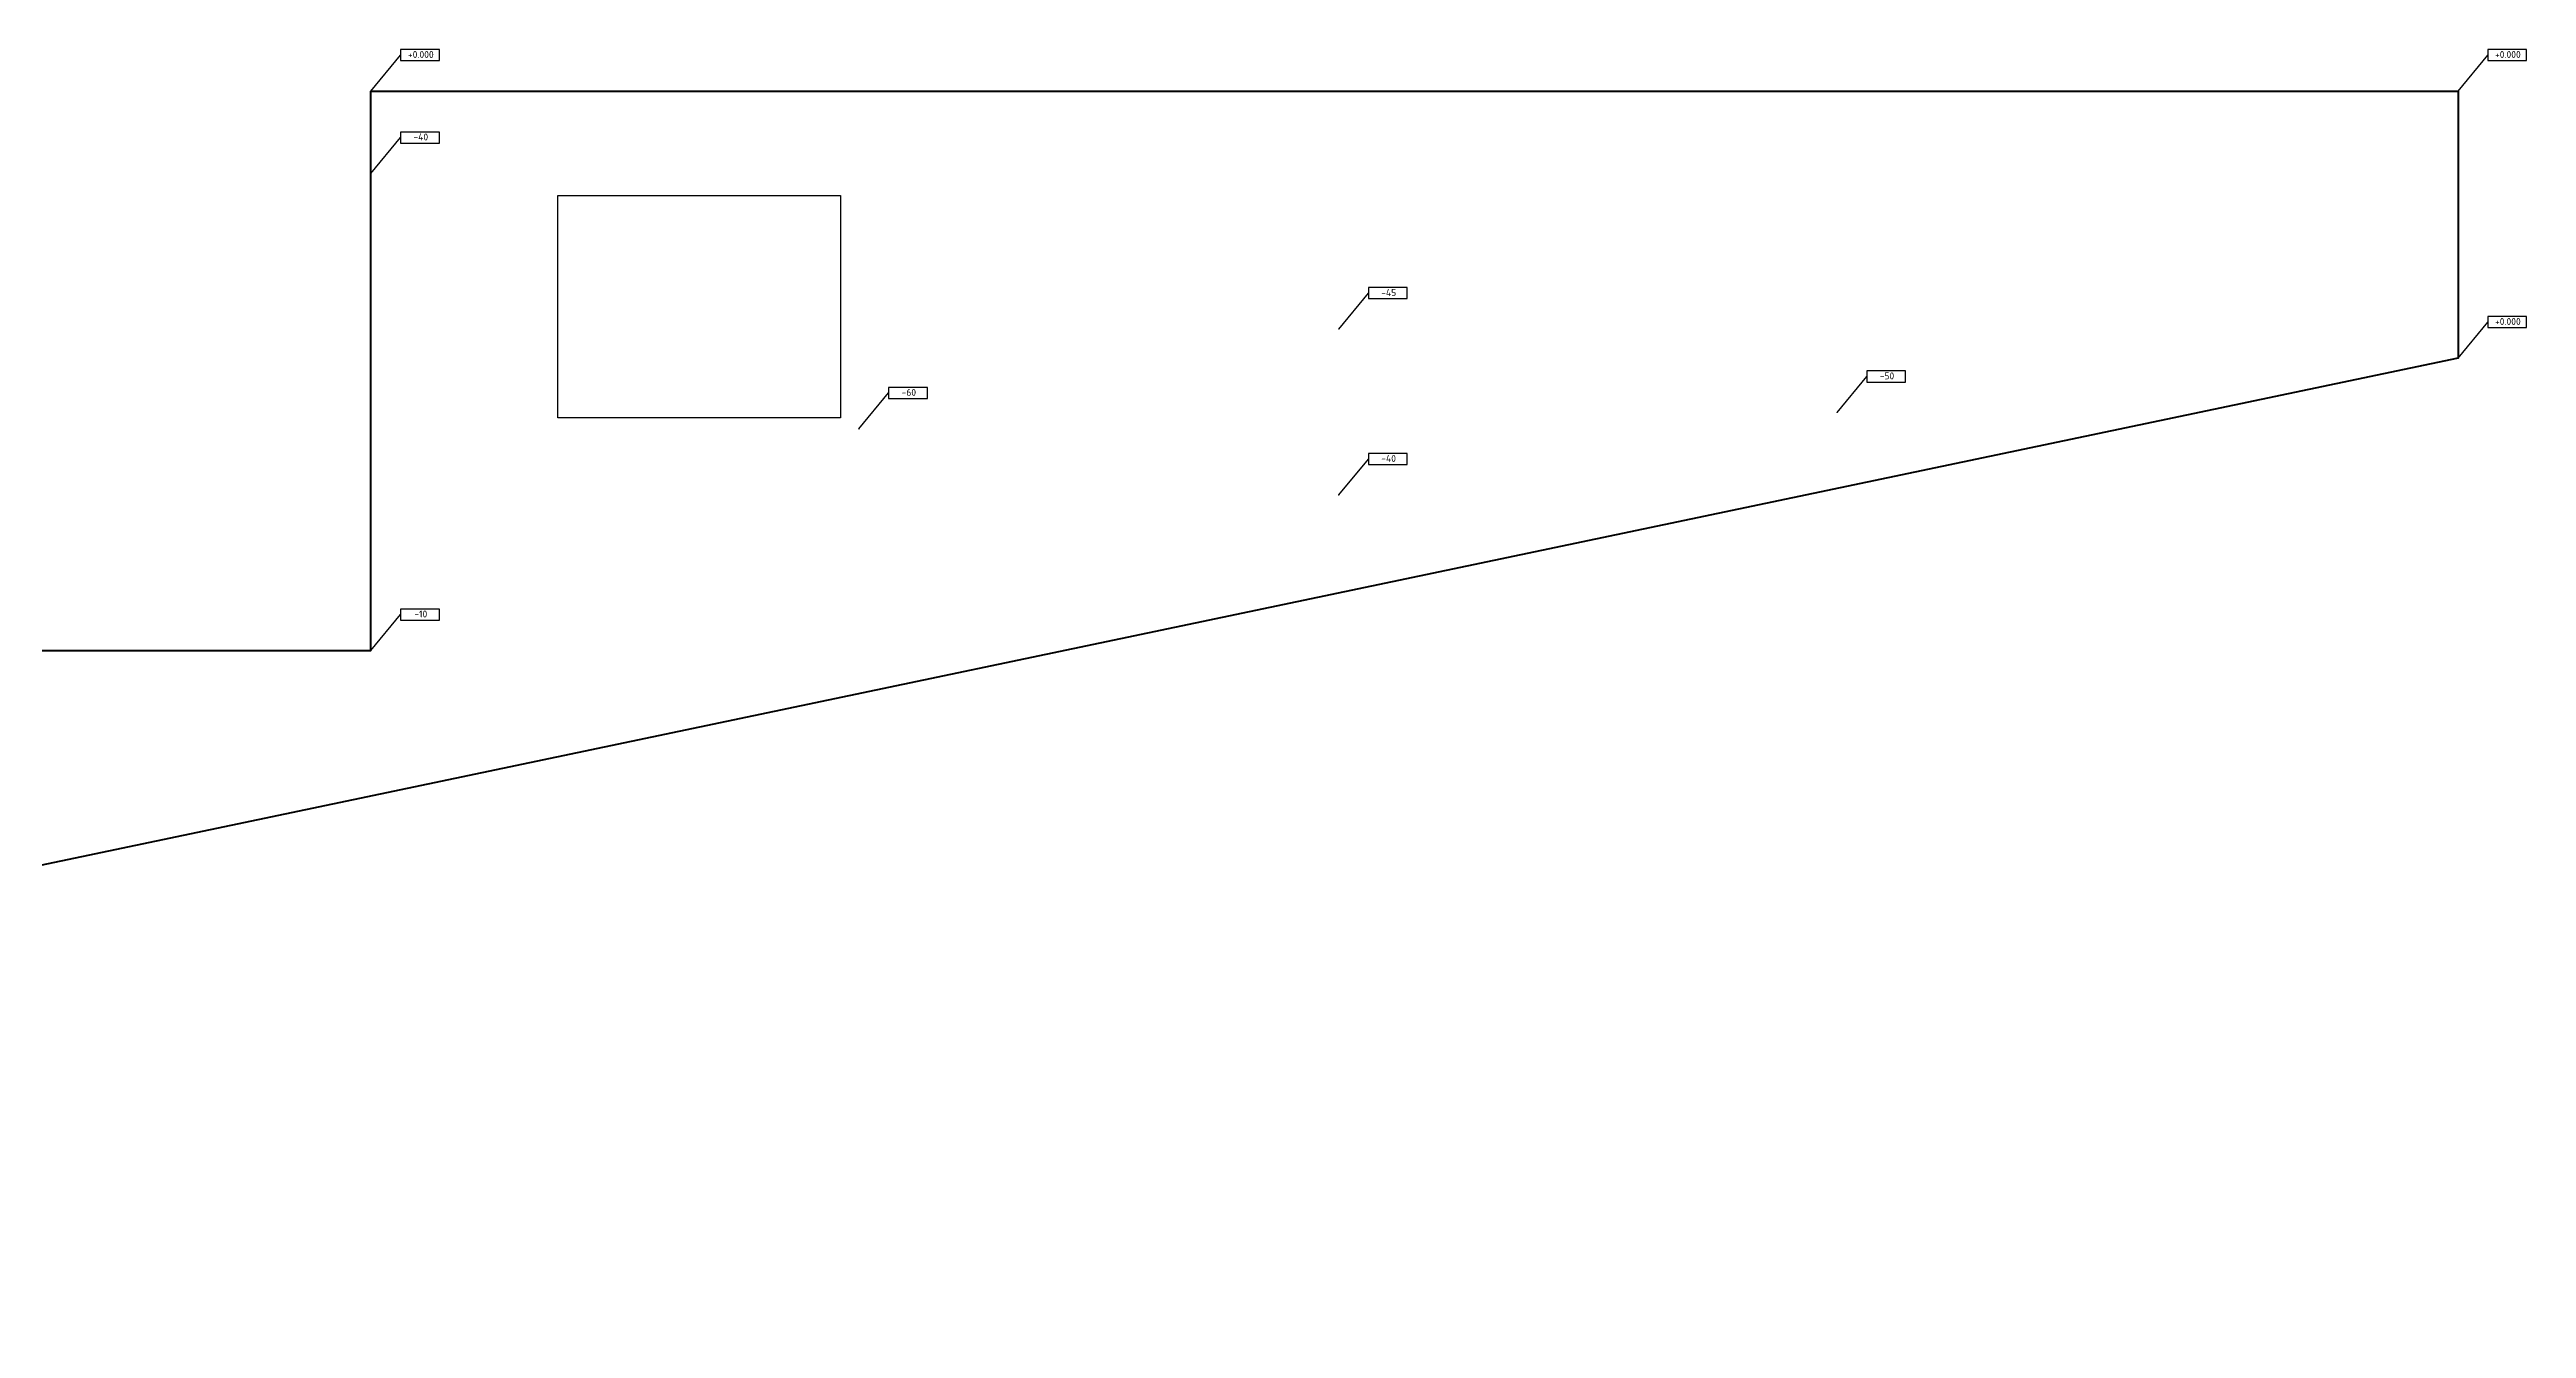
# Model space of a CAD drawing. Header units: millimetres. Extents: x 3543 to 468547, y -146359 to 38454.
# Drawn here: x 423850 to 468547, y 4826 to 27907 of the extents above; entities that cross this region are included whole.
import ezdxf
from ezdxf.enums import TextEntityAlignment as Align

# ---------------------------------------------------------------- set-up
doc = ezdxf.new("R2010")
doc.units = ezdxf.units.MM
doc.layers.add('контур', color=1, linetype='Continuous', lineweight=50)
doc.layers.add('областиvb', color=52, linetype='Continuous')
doc.styles.add('isocpeur', font='isocpeur.ttf')

# ---------------------------------------------------------------- blocks, each defined once
blk = doc.blocks.new('otmetka_oporvb')
at = {"linetype": 'ByBlock', "lineweight": -2}
blk.add_hatch(color=0, dxfattribs=at).paths.add_polyline_path([(-38, -32, 1), (38, 32, 1)])
at = {"color": 0, "linetype": 'ByBlock', "lineweight": -2}
blk.add_line((0, 0), (2142, 2596), dxfattribs=at)
at = {"color": 0}
blk.add_lwpolyline([(2142, 2196), (4942, 2196), (4942, 2996), (2142, 2996)], close=True, dxfattribs=at)
at = {"color": 0, "linetype": 'ByBlock', "lineweight": -2, "style": 'isocpeur'}
blk.add_attdef('OTM', text='', height=500, dxfattribs=at).set_placement((3600, 2639), align=Align.MIDDLE_CENTER)

msp = doc.modelspace()

# ---------------------------------------------------------------- linework, layer by layer
at = {"layer": 'контур'}
msp.add_lwpolyline([(383853.7, 4826.4), (379167.5, 27157.8), (398150.3, 27157.8), (398150.3, 17060.4), (429650.2, 17060.4), (429650.2, 27157.8), (467311.9, 27157.8), (467311.9, 22339.3)], close=True, dxfattribs=at)
at = {"layer": 'областиvb'}
msp.add_lwpolyline([(433022.9, 25271.5), (438124, 25271.5), (438124, 21258.6), (433022.9, 21258.6)], close=True, dxfattribs=at)

# ---------------------------------------------------------------- block references
at = {"xscale": 0.25, "yscale": 0.25, "zscale": 0.25}
for p, values in [((429650.2, 27157.8), {'OTM': '+0.000'}), ((467311.9, 27157.8), {'OTM': '+0.000'}), ((429650.2, 25669.4), {'OTM': '-40'}), ((447116.5, 22862), {'OTM': '-45'}), ((467311.9, 22339.3), {'OTM': '+0.000'}), ((456107.5, 21357.4), {'OTM': '-50'}), ((438456.6, 21060.2), {'OTM': '-60'}), ((447114.5, 19867.8), {'OTM': '-40'}), ((429650.2, 17060.4), {'OTM': '-10'})]:
    msp.add_blockref('otmetka_oporvb', p, dxfattribs=at).add_auto_attribs(values)

doc.saveas('drawing.dxf')
